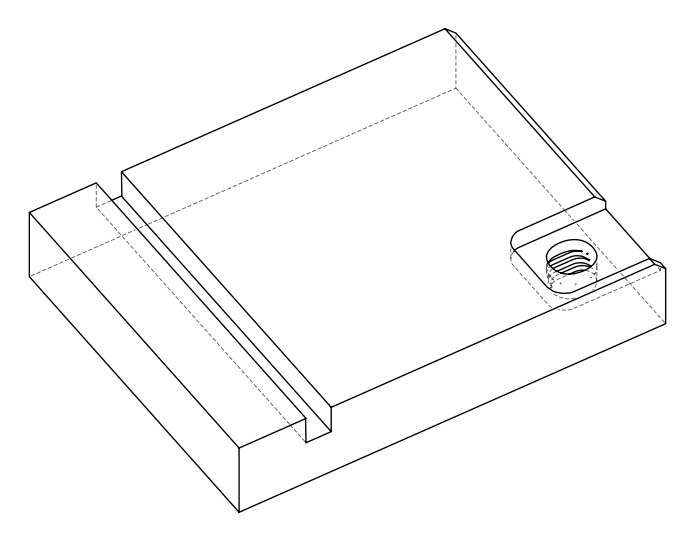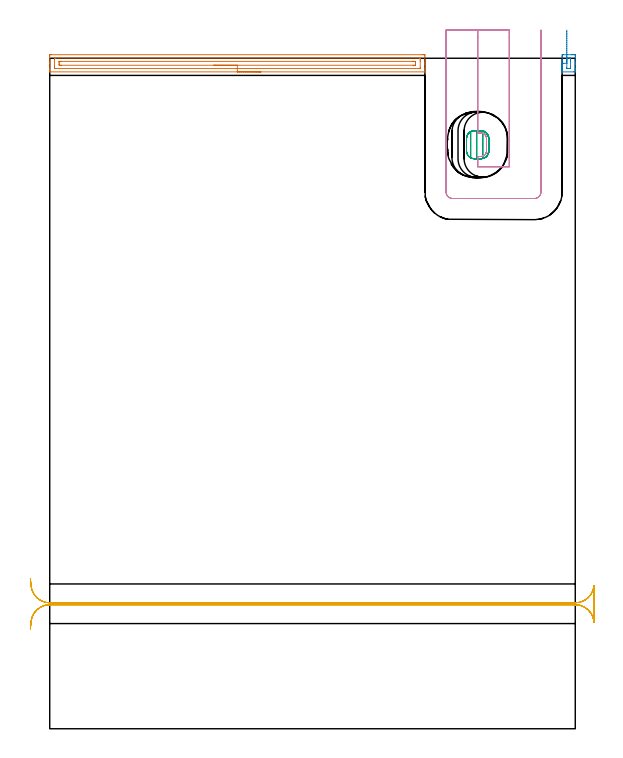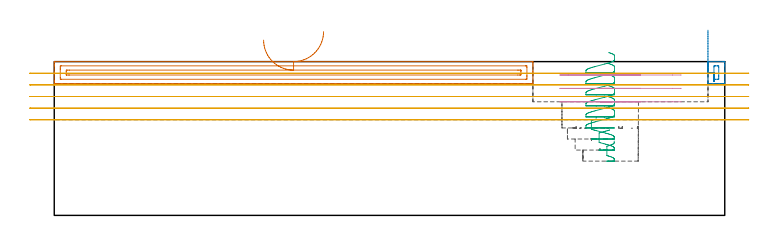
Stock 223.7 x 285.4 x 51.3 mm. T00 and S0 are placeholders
(PLAN: 5 operations, 3 tool changes, 13.5 min)
(1 AREA_MILL | FG_CHAMFER_SURFACE | UGT0205_001 | 4.03 min | 4380 mm3)
(2 AREA_MILL_1 | FG_CHAMFER_SURFACE_1 | UGT0205_001 | 0.32 min | 272 mm3)
(3 MILL_RECTANGULAR_POCKET | POCKET_RECTANGULAR_STRAIGHT | UGT0201_010 | Follow Part, ap 4, ae 75% | 1.59 min | 18875 mm3)
(4 MILL_SLOT | SLOT_PARTIAL_RECTANGULAR | UGT0201_100 | Follow Part, ap 4.5, ae 75% | 2.3 min | 44650 mm3)
(5 MILL_RECTANGULAR_SLOT | SLOT_RECTANGULAR | UGT0201_010 | Follow Part, ap 4, ae 75% | 5.24 min | 72921 mm3)
(TOOL UGT0205_001 | Chamfer Mill 20 x 3 x 45 deg. | D20 FL50 Z2)
(TOOL UGT0201_010 | End Mill 16 mm | D16 FL22 Z2)
(TOOL UGT0201_100 | End Mill 18 mm | D18 FL22 Z2)
(OP 1 AREA_MILL)
G17 G21 G94 G90
T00 M6
G54
G17 G0 G90 X89.85 Y279.6 S1061 M3
G43 Z61.3 H0
G94 G1 X89.812 Z60.428 F250.
X89.698 Z59.563
X89.509 Z58.712
X89.247 Z57.88
X88.913 Z57.074
X88.51 Z56.3
X88.042 Z55.564
X87.51 Z54.872
X86.921 Z54.229
X86.278 Z53.639
X85.586 Z53.108
X84.85 Z52.64
X84.076 Z52.237
X83.27 Z51.903
X82.438 Z51.641
X81.586 Z51.452
X80.722 Z51.338
X79.85 Z51.3
X0.135
X0.01 Y279.603 Z51.288
X0.007 Y279.628 Z51.263
X0. Y279.929 Z50.97
Y280.491 Z50.408
Y281.03 Z49.865
Y283.075 Z47.822
Y283.694 Z47.2
Y286.048 Z44.848
X0.002 Y286.358 Z44.538
X0.008 Y286.891 Z44.005
X0.043 Y286.893 Z44.003
X0.581 Y286.9 Z44.
X158.576
X159.119 Y286.899 Z44.001
X159.657 Y286.893 Z44.003
X159.692 Y286.891 Z44.005
X159.7 Y286.358 Z44.538
Y283.694 Z47.2
Y283.075 Z47.822
Y282.806 Z48.091
Y281.03 Z49.865
Y280.491 Z50.408
Y279.929 Z50.97
Y279.63 Z51.261
X159.691 Y279.603 Z51.288
X159.565 Y279.6 Z51.3
X79.85
Y281.014 Z49.886
X2.362 Y281.015 Z49.885
X2.01 Y281.03 Z49.87
X2.002 Y281.389 Z49.511
X2. Y281.918 Z48.982
Y282.279 Z48.621
X2.001 Y284.941 Z45.959
X2.01 Y285.47 Z45.43
X2.346 Y285.485 Z45.415
X2.362
X157.338
X157.69 Y285.47 Z45.43
X157.698 Y285.111 Z45.789
X157.7 Y284.582 Z46.318
Y284.221 Z46.679
X157.698 Y281.559 Z49.341
X157.69 Y281.03 Z49.87
X157.354 Y281.015 Z49.885
X157.338 Y281.014 Z49.886
X79.85
Y282.428 Z48.472
X5.034 Y282.429 Z48.471
X4.521 Y282.43 Z48.47
X4.143 Y282.433 Z48.467
X4.026 Y282.435 Z48.465
X4.01 Y282.664 Z48.236
X4.003 Y282.806 Z48.094
X4.001 Y282.948 Z47.952
X4. Y283.694 Z47.206
X4.001 Y283.836 Z47.064
X4.006 Y283.979 Z46.921
X4.011 Y284.065 Z46.835
X4.049 Y284.067 Z46.833
X4.143 Y284.069 Z46.831
X4.655 Y284.071 Z46.829
X5.034 Y284.072 Z46.828
X154.666 Y284.071 Z46.829
X155.179 Y284.07 Z46.83
X155.557 Y284.067 Z46.833
X155.674 Y284.065 Z46.835
X155.69 Y283.836 Z47.064
X155.697 Y283.694 Z47.206
X155.699 Y283.552 Z47.348
X155.7 Y282.806 Z48.094
X155.699 Y282.664 Z48.236
X155.694 Y282.521 Z48.379
X155.689 Y282.435 Z48.465
X155.651 Y282.433 Z48.467
X155.557 Y282.431 Z48.469
X155.045 Y282.429 Z48.471
X154.666 Y282.428 Z48.472
X79.85
X78.978 Z48.51
X78.114 Z48.623
X77.262 Z48.812
X76.43 Z49.075
X75.624 Z49.408
X74.85 Z49.811
X74.114 Z50.28
X73.422 Z50.811
X72.779 Z51.401
X72.19 Z52.044
X71.658 Z52.736
X71.19 Z53.472
X70.787 Z54.245
X70.453 Z55.051
X70.191 Z55.883
X70.002 Z56.735
X69.888 Z57.6
X69.85 Z58.472
G0 Z61.3
M5
M2
(OP 2 AREA_MILL_1)
G17 G21 G94 G90
T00 M6
G54
G17 G0 G90 X218.1 Y283.285 S1061 M3
G43 Z61.789 H0
G94 G1 Y282.694 Z61.147 F250.
Y282.162 Z60.456
Y281.691 Z59.722
Y281.286 Z58.949
Y280.95 Z58.144
Y280.686 Z57.312
Y280.495 Z56.461
Y280.379 Z55.596
Y280.339 Z54.725
Y280.375 Z53.853
Y280.486 Z52.988
Y280.673 Z52.136
Y280.933 Z51.303
Y281.265 Z50.496
Y281.666 Z49.722
Y282.133 Z48.985
Y282.662 Z48.291
Y283.25 Z47.647
Y284.582 Z46.313
Y286.043 Z44.853
X218.102 Y286.358 Z44.538
X218.108 Y286.891 Z44.005
X218.137 Y286.893 Z44.003
X218.674 Y286.9 Z44.
X222.235
X222.582
X223.126 Y286.899 Z44.001
X223.663 Y286.893 Z44.003
X223.693 Y286.891 Z44.005
X223.7 Y286.358 Z44.538
Y283.694 Z47.2
Y283.064 Z47.834
Y282.806 Z48.091
Y281.03 Z49.865
Y280.514 Z50.384
Y279.915 Z50.984
Y279.628 Z51.263
X223.691 Y279.603 Z51.288
X223.571 Y279.6 Z51.3
X223.125
X218.229
X218.11 Y279.603 Z51.288
X218.107 Y279.627 Z51.265
X218.1 Y279.915 Z50.984
Y280.514 Z50.384
Y281.03 Z49.865
Y283.25 Z47.647
X218.674 Y283.251 Z47.649
X220.1 Y283.25 Z47.65
X220.101 Y284.934 Z45.966
X220.11 Y285.47 Z45.43
X220.439 Y285.485 Z45.415
X220.455
X221.329
X221.345
X221.69 Y285.47 Z45.43
X221.698 Y285.118 Z45.782
X221.7 Y284.582 Z46.318
Y284.228 Z46.672
X221.699 Y281.566 Z49.334
X221.69 Y281.03 Z49.87
X221.361 Y281.015 Z49.885
X221.345 Y281.014 Z49.886
X220.471
X220.455 Y281.015 Z49.885
X220.11 Y281.03 Z49.87
X220.102 Y281.382 Z49.518
X220.1 Y283.25 Z47.65
Y283.893 Z47.061
Y284.585 Z46.53
Y285.321 Z46.061
Y286.095 Z45.658
Y286.901 Z45.324
Y287.733 Z45.062
Y288.585 Z44.873
Y289.449 Z44.759
Y290.321 Z44.721
Y291.193 Z44.759
Y292.058 Z44.873
Y292.909 Z45.062
Y293.741 Z45.324
Y294.547 Z45.658
Y295.321 Z46.061
Y296.057 Z46.53
Y296.749 Z47.061
Y297.392 Z47.65
G0 Z61.3
M5
M2
(OP 3 MILL_RECTANGULAR_POCKET)
G17 G21 G94 G90
T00 M6
G54
G17 G0 G90 X185.012 Y242.956 S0 M3
G43 Z61.3 H0
Z54.3
G94 G1 X185.111 Y243. Z54.271 F250.
X185.531 Y243.267 Z54.138
X185.908 Y243.592 Z54.004
X186.233 Y243.969 Z53.871
X186.5 Y244.389 Z53.738
X186.702 Y244.843 Z53.604
X186.837 Y245.322 Z53.471
X186.9 Y245.816 Z53.338
Y251.384 Z51.846
X186.837 Y251.878 Z51.712
X186.702 Y252.357 Z51.579
X186.5 Y252.811 Z51.446
X186.233 Y253.231 Z51.312
X185.908 Y253.608 Z51.179
X185.531 Y253.933 Z51.046
X185.111 Y254.2 Z50.912
X184.657 Y254.402 Z50.779
X184.178 Y254.537 Z50.646
X183.684 Y254.6 Z50.512
X180.616 Z49.69
X180.122 Y254.537 Z49.557
X179.643 Y254.402 Z49.424
X179.189 Y254.2 Z49.29
X178.769 Y253.933 Z49.157
X178.392 Y253.608 Z49.024
X178.067 Y253.231 Z48.89
X177.8 Y252.811 Z48.757
X177.598 Y252.357 Z48.624
X177.463 Y251.878 Z48.49
X177.4 Y251.384 Z48.357
Y248.6 Z47.611
Y246. F500.
G3 X180.8 Y242.6 R3.4
G1 X183.5
G3 X186.9 Y246. R3.4
G1 Y251.2
G3 X183.5 Y254.6 R3.4
G1 X180.8
G3 X177.4 Y251.2 R3.4
G1 Y248.6
Y247.6
G0 X185.012 Y242.956 Z50.611
G1 X185.111 Y243. Z50.582 F250.
X185.531 Y243.267 Z50.449
X185.908 Y243.592 Z50.315
X186.233 Y243.969 Z50.182
X186.5 Y244.389 Z50.049
X186.702 Y244.843 Z49.915
X186.837 Y245.322 Z49.782
X186.9 Y245.816 Z49.649
Y251.384 Z48.157
X186.837 Y251.878 Z48.023
X186.702 Y252.357 Z47.89
X186.5 Y252.811 Z47.757
X186.233 Y253.231 Z47.623
X185.908 Y253.608 Z47.49
X185.531 Y253.933 Z47.357
X185.111 Y254.2 Z47.224
X184.657 Y254.402 Z47.09
X184.178 Y254.537 Z46.957
X183.684 Y254.6 Z46.824
X180.616 Z46.001
X180.122 Y254.537 Z45.868
X179.643 Y254.402 Z45.735
X179.189 Y254.2 Z45.601
X178.769 Y253.933 Z45.468
X178.392 Y253.608 Z45.335
X178.067 Y253.231 Z45.201
X177.8 Y252.811 Z45.068
X177.598 Y252.357 Z44.935
X177.463 Y251.878 Z44.802
X177.4 Y251.384 Z44.668
Y248.6 Z43.922
Y246. F500.
G3 X180.8 Y242.6 R3.4
G1 X183.5
G3 X186.9 Y246. R3.4
G1 Y251.2
G3 X183.5 Y254.6 R3.4
G1 X180.8
G3 X177.4 Y251.2 R3.4
G1 Y248.6
Y247.6
G0 X185.012 Y242.956 Z46.922
G1 X185.111 Y243. Z46.893 F250.
X185.531 Y243.267 Z46.76
X185.908 Y243.592 Z46.626
X186.233 Y243.969 Z46.493
X186.5 Y244.389 Z46.36
X186.702 Y244.843 Z46.227
X186.837 Y245.322 Z46.093
X186.9 Y245.816 Z45.96
Y251.384 Z44.468
X186.837 Y251.878 Z44.334
X186.702 Y252.357 Z44.201
X186.5 Y252.811 Z44.068
X186.233 Y253.231 Z43.935
X185.908 Y253.608 Z43.801
X185.531 Y253.933 Z43.668
X185.111 Y254.2 Z43.535
X184.657 Y254.402 Z43.401
X184.178 Y254.537 Z43.268
X183.684 Y254.6 Z43.135
X180.616 Z42.312
X180.122 Y254.537 Z42.179
X179.643 Y254.402 Z42.046
X179.189 Y254.2 Z41.912
X178.769 Y253.933 Z41.779
X178.392 Y253.608 Z41.646
X178.067 Y253.231 Z41.513
X177.8 Y252.811 Z41.379
X177.598 Y252.357 Z41.246
X177.463 Y251.878 Z41.113
X177.4 Y251.384 Z40.979
Y248.6 Z40.233
Y246. F500.
G3 X180.8 Y242.6 R3.4
G1 X183.5
G3 X186.9 Y246. R3.4
G1 Y251.2
G3 X183.5 Y254.6 R3.4
G1 X180.8
G3 X177.4 Y251.2 R3.4
G1 Y248.6
Y247.6
G0 X185.012 Y242.956 Z43.233
G1 X185.111 Y243. Z43.204 F250.
X185.531 Y243.267 Z43.071
X185.908 Y243.592 Z42.938
X186.233 Y243.969 Z42.804
X186.5 Y244.389 Z42.671
X186.702 Y244.843 Z42.538
X186.837 Y245.322 Z42.404
X186.9 Y245.816 Z42.271
Y251.384 Z40.779
X186.837 Y251.878 Z40.646
X186.702 Y252.357 Z40.512
X186.5 Y252.811 Z40.379
X186.233 Y253.231 Z40.246
X185.908 Y253.608 Z40.112
X185.531 Y253.933 Z39.979
X185.111 Y254.2 Z39.846
X184.657 Y254.402 Z39.712
X184.178 Y254.537 Z39.579
X183.684 Y254.6 Z39.446
X180.616 Z38.624
X180.122 Y254.537 Z38.49
X179.643 Y254.402 Z38.357
X179.189 Y254.2 Z38.224
X178.769 Y253.933 Z38.09
X178.392 Y253.608 Z37.957
X178.067 Y253.231 Z37.824
X177.8 Y252.811 Z37.69
X177.598 Y252.357 Z37.557
X177.463 Y251.878 Z37.424
X177.4 Y251.384 Z37.29
Y248.6 Z36.544
Y246. F500.
G3 X180.8 Y242.6 R3.4
G1 X183.5
G3 X186.9 Y246. R3.4
G1 Y251.2
G3 X183.5 Y254.6 R3.4
G1 X180.8
G3 X177.4 Y251.2 R3.4
G1 Y248.6
Y247.6
G0 X185.012 Y242.956 Z39.544
G1 X185.111 Y243. Z39.515 F250.
X185.531 Y243.267 Z39.382
X185.908 Y243.592 Z39.249
X186.233 Y243.969 Z39.115
X186.5 Y244.389 Z38.982
X186.702 Y244.843 Z38.849
X186.837 Y245.322 Z38.716
X186.9 Y245.816 Z38.582
Y251.384 Z37.09
X186.837 Y251.878 Z36.957
X186.702 Y252.357 Z36.823
X186.5 Y252.811 Z36.69
X186.233 Y253.231 Z36.557
X185.908 Y253.608 Z36.424
X185.531 Y253.933 Z36.29
X185.111 Y254.2 Z36.157
X184.657 Y254.402 Z36.024
X184.178 Y254.537 Z35.89
X183.684 Y254.6 Z35.757
X180.616 Z34.935
X180.122 Y254.537 Z34.801
X179.643 Y254.402 Z34.668
X179.189 Y254.2 Z34.535
X178.769 Y253.933 Z34.401
X178.392 Y253.608 Z34.268
X178.067 Y253.231 Z34.135
X177.8 Y252.811 Z34.002
X177.598 Y252.357 Z33.868
X177.463 Y251.878 Z33.735
X177.4 Y251.384 Z33.602
Y248.6 Z32.856
Y246. F500.
G3 X180.8 Y242.6 R3.4
G1 X183.5
G3 X186.9 Y246. R3.4
G1 Y251.2
G3 X183.5 Y254.6 R3.4
G1 X180.8
G3 X177.4 Y251.2 R3.4
G1 Y248.6
Y247.6
G0 X185.012 Y242.956 Z35.856
G1 X185.111 Y243. Z35.826 F250.
X185.531 Y243.267 Z35.693
X185.908 Y243.592 Z35.56
X186.233 Y243.969 Z35.427
X186.5 Y244.389 Z35.293
X186.702 Y244.843 Z35.16
X186.837 Y245.322 Z35.027
X186.9 Y245.816 Z34.893
Y251.384 Z33.401
X186.837 Y251.878 Z33.268
X186.702 Y252.357 Z33.135
X186.5 Y252.811 Z33.001
X186.233 Y253.231 Z32.868
X185.908 Y253.608 Z32.735
X185.531 Y253.933 Z32.601
X185.111 Y254.2 Z32.468
X184.657 Y254.402 Z32.335
X184.178 Y254.537 Z32.201
X183.684 Y254.6 Z32.068
X180.616 Z31.246
X180.122 Y254.537 Z31.112
X179.643 Y254.402 Z30.979
X179.189 Y254.2 Z30.846
X178.769 Y253.933 Z30.713
X178.392 Y253.608 Z30.579
X178.067 Y253.231 Z30.446
X177.8 Y252.811 Z30.313
X177.598 Y252.357 Z30.179
X177.463 Y251.878 Z30.046
X177.4 Y251.384 Z29.913
Y248.6 Z29.167
Y246. F500.
G3 X180.8 Y242.6 R3.4
G1 X183.5
G3 X186.9 Y246. R3.4
G1 Y251.2
G3 X183.5 Y254.6 R3.4
G1 X180.8
G3 X177.4 Y251.2 R3.4
G1 Y248.6
Y247.6
G0 X180.921 Y254.525 Z32.167
G1 X180.328 Y254.478 Z32.007 F250.
X180.035 Y254.423 Z31.927
X179.528 Y254.282 Z31.786
X179.213 Y254.106 Z31.69
Y243.089 Z28.738
X179.555 Y242.91 Z28.634
X180.035 Y242.777 Z28.5
X180.329 Y242.722 Z28.42
X180.627 Y242.694 Z28.34
X180.927 Y242.675 Z28.26
X183.372 Z27.605
X183.971 Y242.722 Z27.443
X184.446 Y242.812 Z27.314
X184.928 Y243.011 Z27.174
X185.268 Y243.197 Z27.07
X185.573 Y243.416 Z26.97
X185.85 Y243.665 Z26.87
X186.225 Y244.078 Z26.72
X186.497 Y244.592 Z26.565
X186.647 Y244.965 Z26.457
X186.728 Y245.257 Z26.376
X186.783 Y245.551 Z26.296
X186.811 Y245.849 Z26.216
X186.82 Y246.151 Z26.135
Y248.602 Z25.478
Y251.047 F500.
X186.775 Y251.769
X186.647 Y252.235
X186.497 Y252.608
X186.225 Y253.122
G3 X184.446 Y254.388 R3.679
G1 X183.971 Y254.478
X183.673 Y254.506
X183.372 Y254.525
X180.928
X180.328 Y254.478
X180.035 Y254.423
X179.528 Y254.282
X179.213 Y254.106
Y243.089
X179.555 Y242.91
X180.035 Y242.777
X180.329 Y242.722
X180.627 Y242.694
X180.927 Y242.675
X183.372
X183.971 Y242.722
X184.446 Y242.812
G3 X186.225 Y244.078 R3.62
X186.82 Y246.151 R3.654
G1 Y248.602
Y249.602
G0 X185.289 Y253.989 Z28.478
G1 X185.268 Y254.003 Z28.471 F250.
X184.928 Y254.189 Z28.367
X184.446 Y254.388 Z28.228
X183.971 Y254.478 Z28.098
X183.673 Y254.506 Z28.018
X183.372 Y254.525 Z27.937
X182.15 Z27.61
X181.789 Y254.521 Z27.513
X181.788 Y242.679 Z24.34
X182.15 Y242.675 Z24.242
X183.372 Z23.915
X183.971 Y242.722 Z23.754
X184.446 Y242.812 Z23.625
X184.928 Y243.011 Z23.485
X185.268 Y243.197 Z23.381
X185.573 Y243.416 Z23.28
X185.85 Y243.665 Z23.181
X186.225 Y244.078 Z23.031
X186.497 Y244.592 Z22.875
X186.647 Y244.965 Z22.767
X186.728 Y245.257 Z22.686
X186.783 Y245.551 Z22.606
X186.811 Y245.849 Z22.526
X186.82 Y246.151 Z22.445
Y248.6 Z21.789
Y251.047 F500.
X186.775 Y251.769
X186.647 Y252.235
X186.497 Y252.608
X186.225 Y253.122
G3 X184.446 Y254.388 R3.679
G1 X183.971 Y254.478
X183.673 Y254.506
X183.372 Y254.525
X182.15
X181.789 Y254.521
X181.788 Y242.679
X182.15 Y242.675
X183.372
X183.971 Y242.722
X184.446 Y242.812
G3 X186.225 Y244.078 R3.62
X186.82 Y246.151 R3.654
G1 Y248.6
Y249.6
G0 Y249.118 Z24.789
G1 Y251.047 Z24.272 F250.
X186.775 Y251.767 Z24.079
X186.648 Y252.235 Z23.949
X186.498 Y252.608 Z23.841
X186.318 Y252.95 Z23.737
X186.099 Y253.256 Z23.637
X185.849 Y253.533 Z23.537
X185.576 Y253.785 Z23.437
X185.268 Y254.001 Z23.336
X184.928 Y254.188 Z23.232
X184.374 Y254.416 Z23.072
X184.373 Y242.789 Z19.956
X184.746 Y242.93 Z19.849
X184.926 Y243.011 Z19.796
X185.268 Y243.199 Z19.692
X185.576 Y243.415 Z19.591
X185.849 Y243.667 Z19.491
X186.237 Y244.097 Z19.336
X186.498 Y244.592 Z19.186
X186.648 Y244.965 Z19.078
X186.728 Y245.257 Z18.997
X186.783 Y245.551 Z18.917
X186.811 Y245.849 Z18.837
X186.82 Y246.151 Z18.756
Y248.6 Z18.1
Y251.047 F500.
X186.775 Y251.767
G3 X184.928 Y254.188 R3.346
G1 X184.374 Y254.416
X184.373 Y242.789
G3 X186.237 Y244.097 R3.635
X186.82 Y246.151 R3.653
G1 Y248.6
Y249.6
G0 Z61.3
M5
M2
(OP 4 MILL_SLOT)
G17 G21 G94 G90
T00 M6
G54
G17 G0 G90 X182.2 Y297.4 S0 M3
G43 Z61.3 H0
Z46.833
G94 G1 Y294.4 F250.
Y253.6 F500.
X183.552 Y253.605
X184.093 Y253.532
X184.547 Y253.368
X184.702 Y253.274
X185.011 Y253.076
G2 X185.418 Y252.647 R5.266
G1 X185.663 Y252.259
G2 X185.857 Y251.67 R3.213
G1 X185.91 Y251.16
X185.9 Y246.533
G2 X185.914 Y246.188 R3.736
X185.814 Y245.356 R3.736
G1 X185.669 Y244.953
X185.44 Y244.586
G2 X185.259 Y244.366 R2.269
X184.749 Y243.956 R2.39
G1 X184.544 Y243.831
X184.238 Y243.723
X184.039 Y243.655
X183.462 Y243.59
X182.2 Y243.6
Y239.2
X195.6
Y294.4
Y297.4 F250.
X168.7
Y294.4
Y228.5 F500.
G3 X171.5 Y225.7 R2.8
G1 X206.3
G3 X209.1 Y228.5 R2.8
G1 Y294.4
Y297.4 F250.
G0 X182.2 Z42.367
G1 Y294.4
Y253.6 F500.
X183.552 Y253.605
X184.093 Y253.532
X184.549 Y253.367
X184.702 Y253.274
X185.008 Y253.078
G2 X185.418 Y252.647 R5.266
G1 X185.663 Y252.259
G2 X185.857 Y251.67 R3.212
G1 X185.91 Y251.16
X185.9 Y250.758
Y246.533
G2 X185.814 Y245.356 R3.736
G1 X185.669 Y244.953
X185.44 Y244.586
G2 X185.259 Y244.366 R2.269
X184.749 Y243.956 R2.39
G1 X184.544 Y243.831
X184.238 Y243.723
X184.039 Y243.655
X183.462 Y243.59
X182.2 Y243.6
Y239.2
X195.6
Y294.4
Y297.4 F250.
X168.7
Y294.4
Y228.5 F500.
G3 X171.5 Y225.7 R2.8
G1 X206.3
G3 X209.1 Y228.5 R2.8
G1 Y294.4
Y297.4 F250.
G0 X182.2 Z37.9
G1 Y294.4
Y253.6 F500.
X183.552 Y253.605
X184.093 Y253.532
X184.549 Y253.366
X184.699 Y253.276
X185.008 Y253.078
G2 X185.418 Y252.647 R5.266
G1 X185.663 Y252.259
G2 X185.857 Y251.67 R3.212
G1 X185.91 Y251.16
X185.9 Y250.758
Y246.533
G2 X185.814 Y245.356 R3.736
G1 X185.669 Y244.953
X185.44 Y244.587
G2 X185.259 Y244.366 R2.269
X184.749 Y243.956 R2.348
G1 X184.546 Y243.832
X184.163 Y243.697
X184.039 Y243.655
X183.875 Y243.634
X183.843 Y243.63
G2 X183.236 Y243.591 R6.696
G1 X182.744 Y243.6
X182.2
Y239.2
X195.6
Y294.4
Y297.4 F250.
X168.7
Y294.4
Y228.5 F500.
G3 X171.5 Y225.7 R2.8
G1 X206.3
G3 X209.1 Y228.5 R2.8
G1 Y294.4
Y297.4 F250.
G0 Z61.3
M5
M2
(OP 5 MILL_RECTANGULAR_SLOT)
G17 G21 G94 G90
T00 M6
G54
G17 G0 G90 X-8.23 Y42.503 S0 M3
G43 Z61.3 H0
Z47.42
G94 G1 X-7.97 Y45.492 F250.
G2 X0. Y52.8 R8. F500.
G1 X223.7
G2 X231.67 Y45.492 R8.
G1 X231.7
Y60.908
X231.67
G2 X223.7 Y53.6 R8.
G1 X0.
G2 X-7.97 Y60.908 R8.
G1 X-8.23 Y63.897 F250.
G0 Y42.503 Z43.54
G1 X-7.97 Y45.492
G2 X0. Y52.8 R8. F500.
G1 X223.7
G2 X231.67 Y45.492 R8.
G1 X231.7
Y60.908
X231.67
G2 X223.7 Y53.6 R8.
G1 X0.
G2 X-7.97 Y60.908 R8.
G1 X-8.23 Y63.897 F250.
G0 Y42.503 Z39.66
G1 X-7.97 Y45.492
G2 X0. Y52.8 R8. F500.
G1 X223.7
G2 X231.67 Y45.492 R8.
G1 X231.7
Y60.908
X231.67
G2 X223.7 Y53.6 R8.
G1 X0.
G2 X-7.97 Y60.908 R8.
G1 X-8.23 Y63.897 F250.
G0 Y42.503 Z35.78
G1 X-7.97 Y45.492
G2 X0. Y52.8 R8. F500.
G1 X223.7
G2 X231.67 Y45.492 R8.
G1 X231.7
Y60.908
X231.67
G2 X223.7 Y53.6 R8.
G1 X0.
G2 X-7.97 Y60.908 R8.
G1 X-8.23 Y63.897 F250.
G0 Y42.503 Z31.9
G1 X-7.97 Y45.492
G2 X0. Y52.8 R8. F500.
G1 X223.7
G2 X231.67 Y45.492 R8.
G1 X231.7
Y60.908
X231.67
G2 X223.7 Y53.6 R8.
G1 X0.
G2 X-7.97 Y60.908 R8.
G1 X-8.23 Y63.897 F250.
G0 Z61.3
M5
M2
